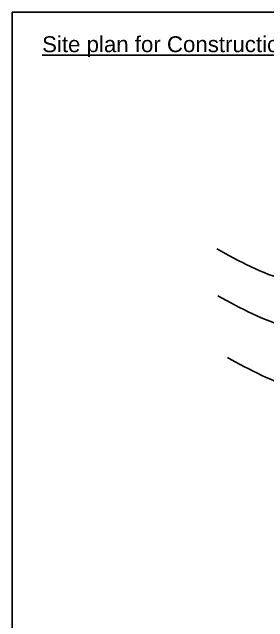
# Model space of a CAD drawing. Header units: millimetres. Extents: x 234588 to 238075, y 2578744 to 2579543.
# Drawn here: x 234588.2 to 234668.5, y 2579351 to 2579542.8 of the extents above; entities that cross this region are included whole.
import ezdxf

# ---------------------------------------------------------------- set-up
doc = ezdxf.new("R2010")
doc.units = ezdxf.units.MM
doc.header["$MEASUREMENT"] = 0
doc.layers.add('COORDINATES', color=7, linetype='Continuous')
doc.layers.add('Points-NUM', color=4, linetype='Continuous')
doc.styles.get("Standard").update_dxf_attribs({"font": 'arial.ttf'})

msp = doc.modelspace()

# ---------------------------------------------------------------- linework, layer by layer
at = {"layer": 'Points-NUM'}
msp.add_lwpolyline([(235278.915, 2579542.818), (235278.915, 2579113.561), (234588.216, 2579113.561), (234588.216, 2579542.818)], close=True, dxfattribs=at)
for points in [[(234652.464, 2579468.345), (234674.327, 2579458.541), (234718.334, 2579461.902)], [(234652.845, 2579453.578), (234674.708, 2579443.774), (234718.715, 2579447.135)], [(234655.798, 2579434.192), (234677.661, 2579424.388), (234721.668, 2579427.75)]]:
    msp.add_spline(points, degree=3, dxfattribs=at)

# ---------------------------------------------------------------- texts
at = {"layer": 'COORDINATES', "insert": (234933.579, 2579527.82), "char_height": 5, "width": 681.28392, "attachment_point": 5}
msp.add_mtext('{\\LSite plan for Construction of Culvert at KM (-) 3.100 of Kedarpur khal under “Protection of Right Bank of Padma River at Naria & Janjira upazilla of Shariatpur District” Naria upazila of Shariatpur District under Shariatpur O&M Division, BWDB, Shariatpur.}', dxfattribs=at)

doc.saveas('drawing.dxf')
